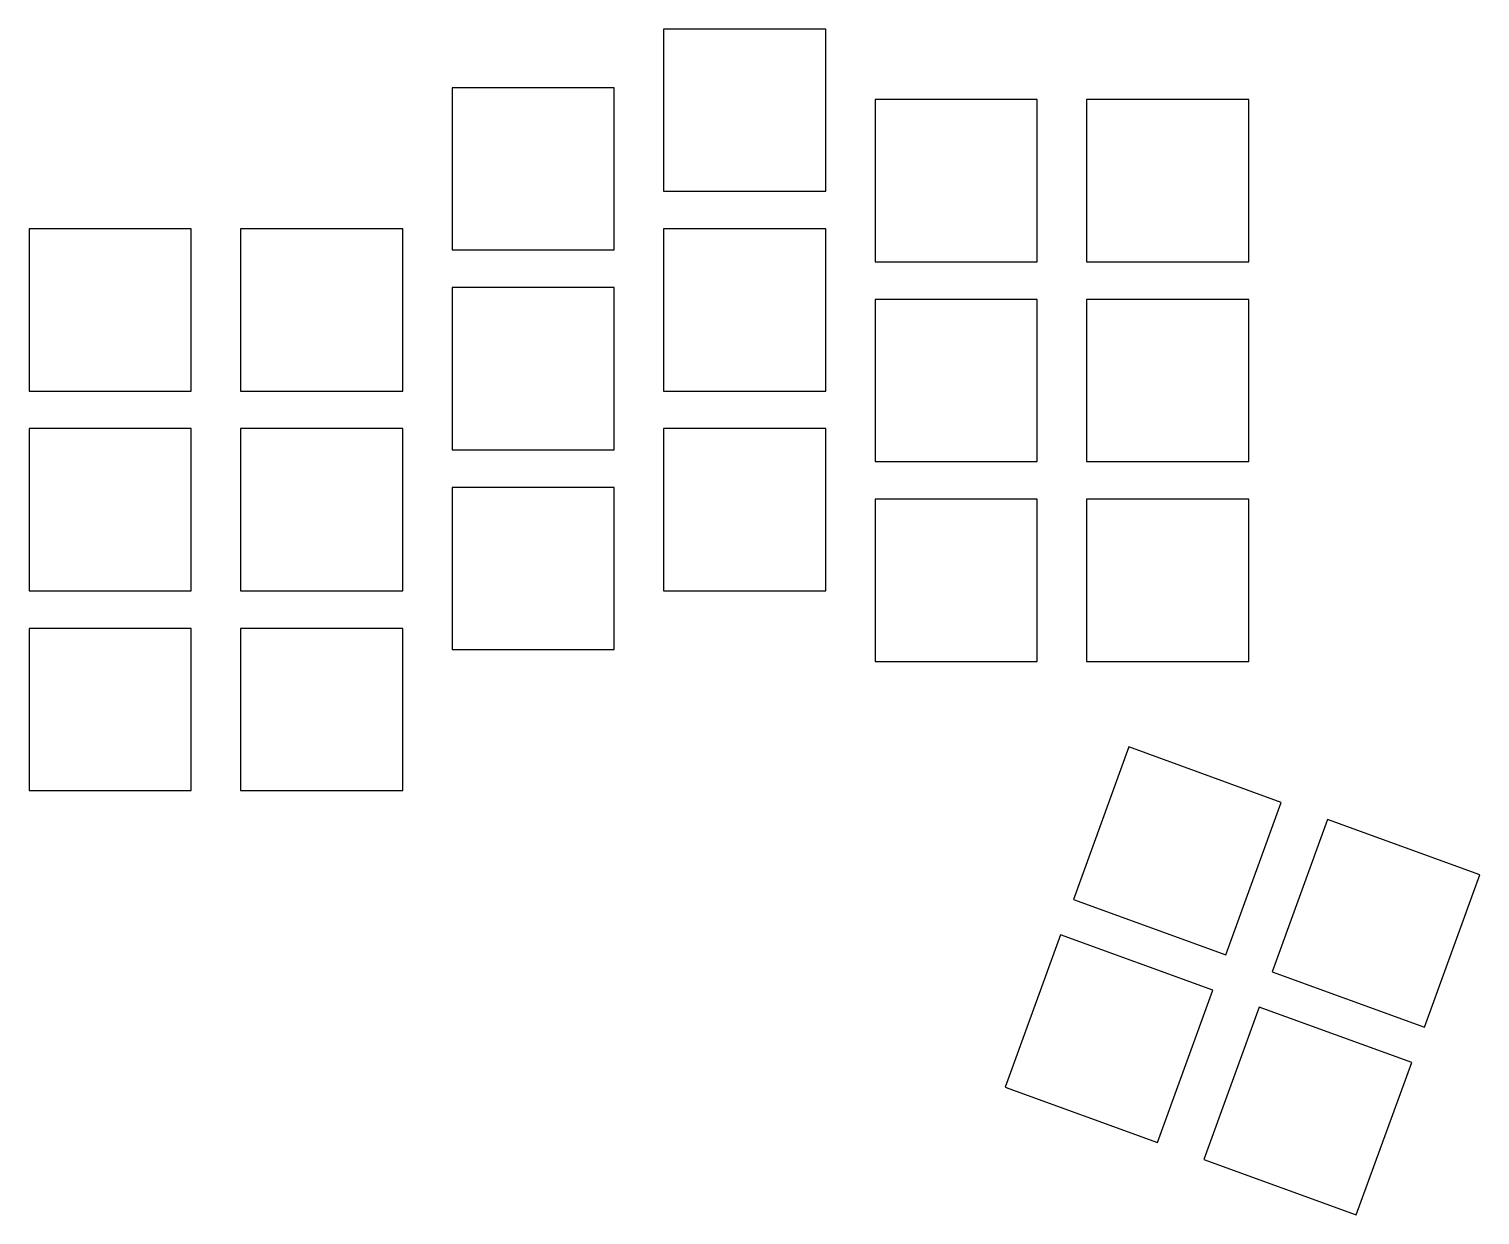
# Model space of a CAD drawing. Header units: millimetres. Extents: x -7 to 117, y -43 to 58.
import ezdxf

# ---------------------------------------------------------------- set-up
doc = ezdxf.new("R2010")
doc.units = ezdxf.units.MM

msp = doc.modelspace()

# ---------------------------------------------------------------- linework, layer by layer
for p, q in [((60.9, 57.9), (47.1, 57.9)), ((47.1, 57.9), (47.1, 44.1)), ((60.9, 44.1), (60.9, 57.9)), ((42.9, 52.9), (29.1, 52.9)), ((29.1, 52.9), (29.1, 39.1)), ((42.9, 39.1), (42.9, 52.9)), ((78.9, 51.9), (65.1, 51.9)), ((65.1, 51.9), (65.1, 38.1)), ((78.9, 38.1), (78.9, 51.9)), ((96.9, 51.9), (83.1, 51.9)), ((83.1, 51.9), (83.1, 38.1)), ((96.9, 38.1), (96.9, 51.9)), ((47.1, 44.1), (60.9, 44.1)), ((6.9, 40.9), (-6.9, 40.9)), ((-6.9, 40.9), (-6.9, 27.1)), ((6.9, 27.1), (6.9, 40.9)), ((24.9, 40.9), (11.1, 40.9)), ((11.1, 40.9), (11.1, 27.1)), ((24.9, 27.1), (24.9, 40.9)), ((60.9, 40.9), (47.1, 40.9)), ((47.1, 40.9), (47.1, 27.1)), ((60.9, 27.1), (60.9, 40.9)), ((29.1, 39.1), (42.9, 39.1)), ((65.1, 38.1), (78.9, 38.1)), ((83.1, 38.1), (96.9, 38.1)), ((42.9, 35.9), (29.1, 35.9)), ((29.1, 35.9), (29.1, 22.1)), ((42.9, 22.1), (42.9, 35.9)), ((78.9, 34.9), (65.1, 34.9)), ((65.1, 34.9), (65.1, 21.1)), ((78.9, 21.1), (78.9, 34.9)), ((96.9, 34.9), (83.1, 34.9)), ((83.1, 34.9), (83.1, 21.1)), ((96.9, 21.1), (96.9, 34.9)), ((-6.9, 27.1), (6.9, 27.1)), ((11.1, 27.1), (24.9, 27.1)), ((47.1, 27.1), (60.9, 27.1)), ((6.9, 23.9), (-6.9, 23.9)), ((-6.9, 23.9), (-6.9, 10.1)), ((6.9, 10.1), (6.9, 23.9)), ((24.9, 23.9), (11.1, 23.9)), ((11.1, 23.9), (11.1, 10.1)), ((24.9, 10.1), (24.9, 23.9)), ((60.9, 23.9), (47.1, 23.9)), ((47.1, 23.9), (47.1, 10.1)), ((60.9, 10.1), (60.9, 23.9)), ((29.1, 22.1), (42.9, 22.1)), ((65.1, 21.1), (78.9, 21.1)), ((83.1, 21.1), (96.9, 21.1)), ((42.9, 18.9), (29.1, 18.9)), ((29.1, 18.9), (29.1, 5.1)), ((42.9, 5.1), (42.9, 18.9)), ((78.9, 17.9), (65.1, 17.9)), ((65.1, 17.9), (65.1, 4.1)), ((78.9, 4.1), (78.9, 17.9)), ((96.9, 17.9), (83.1, 17.9)), ((83.1, 17.9), (83.1, 4.1)), ((96.9, 4.1), (96.9, 17.9)), ((-6.9, 10.1), (6.9, 10.1)), ((11.1, 10.1), (24.9, 10.1)), ((47.1, 10.1), (60.9, 10.1)), ((6.9, 6.9), (-6.9, 6.9)), ((-6.9, 6.9), (-6.9, -6.9)), ((6.9, -6.9), (6.9, 6.9)), ((24.9, 6.9), (11.1, 6.9)), ((11.1, 6.9), (11.1, -6.9)), ((24.9, -6.9), (24.9, 6.9)), ((29.1, 5.1), (42.9, 5.1)), ((65.1, 4.1), (78.9, 4.1)), ((83.1, 4.1), (96.9, 4.1)), ((86.69, -3.18), (81.97, -16.15)), ((99.66, -7.9), (86.69, -3.18)), ((-6.9, -6.9), (6.9, -6.9)), ((11.1, -6.9), (24.9, -6.9)), ((94.94, -20.87), (99.66, -7.9)), ((103.6, -9.34), (98.88, -22.31)), ((116.57, -14.06), (103.6, -9.34)), ((111.85, -27.03), (116.57, -14.06)), ((81.97, -16.15), (94.94, -20.87)), ((80.88, -19.16), (76.16, -32.12)), ((93.84, -23.88), (80.88, -19.16)), ((98.88, -22.31), (111.85, -27.03)), ((89.12, -36.84), (93.84, -23.88)), ((97.79, -25.31), (93.07, -38.28)), ((110.76, -30.03), (97.79, -25.31)), ((106.04, -43), (110.76, -30.03)), ((76.16, -32.12), (89.12, -36.84)), ((93.07, -38.28), (106.04, -43))]:
    msp.add_line(p, q)

doc.saveas('drawing.dxf')
